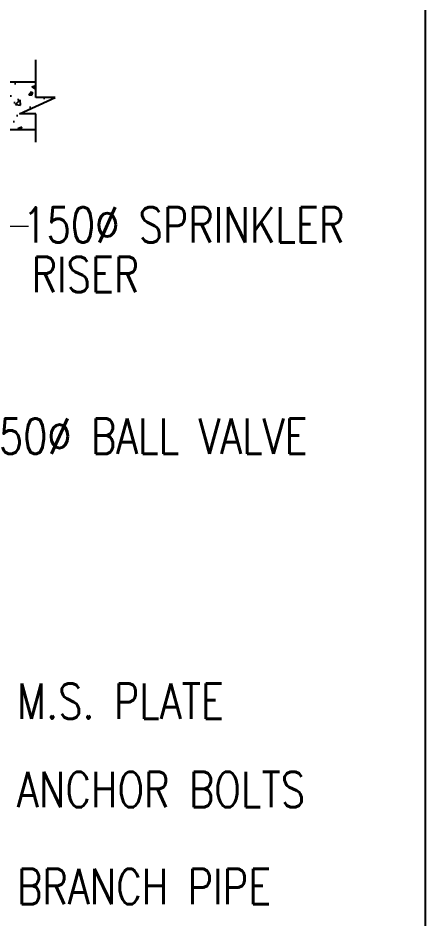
# Model space of a CAD drawing. Header units: millimetres. Extents: x 1706 to 249912, y -487248 to 27192.
# Drawn here: x 176227 to 180071, y -32151 to -23654 of the extents above; entities that cross this region are included whole.
import ezdxf

# ---------------------------------------------------------------- set-up
doc = ezdxf.new("R2010")
doc.units = ezdxf.units.MM
doc.linetypes.add('CONTINOUS', pattern=[0])
doc.layers.add('A-DOOR', color=251, linetype='Continuous', lineweight=5)
doc.layers.add('MCD-FIRE-TEXT-2', color=7, linetype='Continuous', lineweight=25)
for name, color, linetype in [('COL', 251, 'Continuous'), ('FP-DET', 8, 'Continuous'), ('FP-TEXT', 7, 'Continuous')]:
    doc.layers.add(name, color=color, linetype=linetype)
doc.styles.add('Arial', font='arial.ttf', dxfattribs={"height": 300})
doc.styles.add('ROMAN', font='romans.shx', dxfattribs={"width": 0.8})
doc.dimstyles.new('AC-DIM-200', dxfattribs={"dimtxt": 150, "dimasz": 150, "dimexe": 50, "dimexo": 50, "dimgap": 20, "dimtad": 1, "dimtoh": 1, "dimdec": 0, "dimrnd": 5, "dimdsep": 46, "dimtxsty": 'Arial', "dimcen": 2.5, "dimdle": 60, "dimclrd": 7, "dimclre": 7, "dimclrt": 7, "dimadec": 0, "dimazin": 0, "dimtfac": 1, "dimtdec": 0, "dimtmove": 2, "dimatfit": 3, "dimfxl": 1, "dimtolj": 1, "dimtzin": 0, "dimlwd": -1, "dimlwe": -1, "dimarcsym": 0})

msp = doc.modelspace()

# ---------------------------------------------------------------- hatches: boundary and pattern name
at = {"layer": 'FP-DET'}
h = msp.add_hatch(dxfattribs=at)
h.set_pattern_fill('AR-CONC', color=250, scale=54.060413, angle=359.9997726, style=0)
h.set_pattern_definition([(49.9998, (150735.32, -34542), (387.7537, -33.9256), [40.5453, -445.9984]), (354.9998, (150735.32, -34542), (-75.008, 406.6385), [32.436, -356.799]), (100.4512, (150767.64, -34544.8), (312.746, 372.7126), [34.458, -379.0403]), (46.184, (150735.3, -34433.86), (576.9546, -89.4826), [60.818, -668.998]), (96.6354, (150783.4, -34441.3), (505.285, 526.61), [51.687, -568.56]), (351.184, (150735.3, -34433.86), (505.284, 526.61), [48.654, -535.198]), (20.9998, (150789.4, -34460.9), (322.6896, -217.6587), [40.5453, -445.9984]), (325.9998, (150789.4, -34460.9), (131.539, 392.0186), [32.436, -356.799]), (71.4512, (150816.27, -34479.03), (454.2285, 174.3595), [34.458, -379.0403]), (37.4998, (150735.32, -34541.98), (6.5744, 179.9638), [0, -352.4739, 0, -362.2048, 0, -358.1502]), (7.4998, (150735.32, -34541.98), (142.2173, 213.22), [0, -206.5108, 0, -344.3648, 0, -136.5025]), (327.4998, (150614.77, -34541.98), (288.5866, -12.1944), [0, -135.151, 0, -421.6712, 0, -559.5253]), (317.4998, (150560.7, -34541.98), (315.273, 54.116), [0, -175.6963, 0, -280.033, 0, -397.344])])
h.paths.add_polyline_path([(176394.156, -24707.579), (176394.157, -24557.465), (176241.557, -24557.465), (176577.277, -24404.744), (176394.157, -24404.743), (176394.158, -24257.076), (175556.529, -24257.073), (175556.528, -24707.576)])
h.paths.add_polyline_path([(175556.528, -24707.576), (175556.529, -24257.073), (175106.026, -24257.071), (175106.024, -24707.574)])
h.paths.add_polyline_path([(175106.024, -24707.574), (175106.026, -24257.071), (174560.917, -24257.069), (174560.915, -24707.572)])

# ---------------------------------------------------------------- linework, layer by layer
at = {"layer": 'COL'}
for p, q in [((176394.157, -24404.743, 6988.33), (176394.159, -24048.773, 6988.33)), ((170975.376, -24257.054, 6988.33), (176394.158, -24257.076, 6988.33)), ((176241.557, -24557.465, 6988.33), (176577.277, -24404.744, 6988.33)), ((176577.277, -24404.744, 6988.33), (176394.157, -24404.743, 6988.33)), ((176394.157, -24557.465, 6988.33), (176241.557, -24557.465, 6988.33)), ((176394.156, -24824.998, 6988.33), (176394.157, -24557.465, 6988.33)), ((170975.375, -24707.558, 6988.33), (176394.156, -24707.579, 6988.33))]:
    msp.add_line(p, q, dxfattribs=at)
at = {"layer": 'MCD-FIRE-TEXT-2', "linetype": 'CONTINOUS'}
msp.add_lwpolyline([(163275.756, -11356.645), (180071.02, -11356.645), (180071.02, -36596.241), (163275.756, -36596.241)], close=True, dxfattribs=at)

# ---------------------------------------------------------------- texts
at = {"layer": 'FP-TEXT', "style": 'ROMAN', "width": 0.8}
for s, height, p in [('150%%C SPRINKLER ', 333.33333, (176269.496, -25773.198, 6988.299)), ('RISER', 333.3333, (176355.491, -26241.319, 6988.299)), ('50%%C BALL VALVE', 333.33333, (176047.326, -27769.604, 6988.299)), ('M.S. PLATE', 333.3333, (176218.2, -30270.647, 6988.299)), ('ANCHOR BOLTS', 333.33333, (176218.197, -31104.987, 6988.299)), ('BRANCH PIPE', 333.33333, (176218.193, -32021.822, 6988.299))]:
    msp.add_text(s, height=height, rotation=359.9997726, dxfattribs=at).set_placement(p)

# ---------------------------------------------------------------- leaders
at = {"layer": 'A-DOOR', "color": 0}
msp.add_leader([(174786.163, -25617.844, -4192.998), (176327.523, -25617.85, -4192.998)], dimstyle='AC-DIM-200', dxfattribs=at)

doc.saveas('drawing.dxf')
